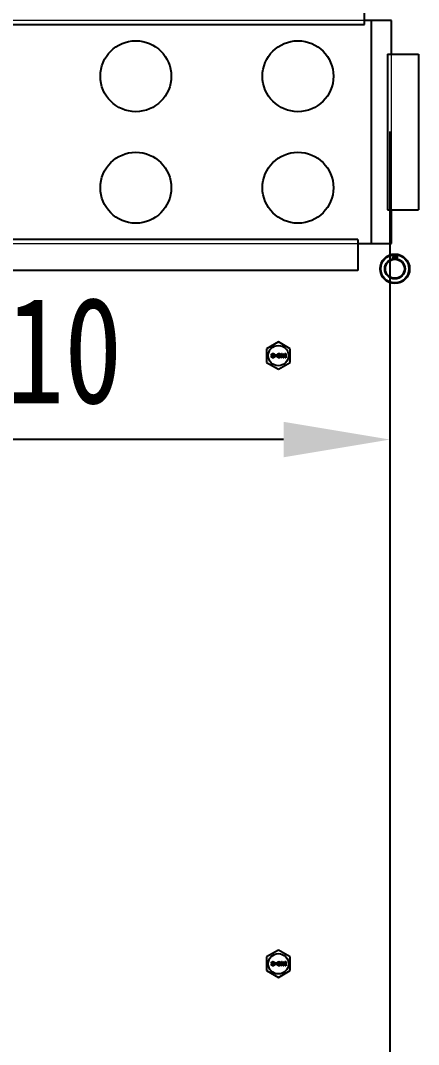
# Model space of a CAD drawing. Header units: millimetres. Extents: x 0 to 87554, y -20854 to 20404.
# Drawn here: x 7380 to 7497.8, y -15376.8 to -15073.7 of the extents above; entities that cross this region are included whole.
import ezdxf

# ---------------------------------------------------------------- set-up
doc = ezdxf.new("R2010")
doc.units = ezdxf.units.MM
doc.layers.get('0').update_dxf_attribs({"lineweight": 15})
doc.layers.get('Defpoints').update_dxf_attribs({"lineweight": 15})
for name, color, linetype in [('2401-00389_NFHS-M6-8_0', 7, 'Continuous'), ('2403-00165_B-M5-1_0', 7, 'Continuous'), ('4209-DBFS01_0', 7, 'Continuous'), ('4215-12648_0', 7, 'Continuous'), ('DT-240_0', 7, 'Continuous')]:
    doc.layers.add(name, color=color, linetype=linetype)
doc.layers.add('THICK', color=7, linetype='Continuous', lineweight=0)
doc.styles.add('仿宋', font='', dxfattribs={"width": 0.8})
doc.styles.get('仿宋').set_extended_font_data('仿宋_gb2312')
doc.dimstyles.new('12倍', dxfattribs={"dimscale": 21, "dimtxt": 3.5, "dimasz": 2.5, "dimexe": 1.5, "dimexo": 0, "dimgap": 1, "dimtad": 1, "dimtoh": 1, "dimdsep": 46, "dimtxsty": '仿宋', "dimcen": 2.5, "dimdle": 5, "dimclrd": 4, "dimclre": 4, "dimclrt": 3, "dimadec": 0, "dimazin": 0, "dimtfac": 1, "dimtmove": 0, "dimatfit": 3, "dimfxl": 1, "dimtolj": 1, "dimarcsym": 0})

# ---------------------------------------------------------------- blocks, each defined once
blk = doc.blocks.new('ju7888')
at = {"color": 6}
blk.add_lwpolyline([(291.29, -1195.58), (357.29, -1195.58), (357.29, -985.58), (291.29, -985.58)], close=True, dxfattribs=at)
at = {"layer": '2401-00389_NFHS-M6-8_0', "color": 87, "linetype": 'Continuous'}
for p, q in [((388.47, -1015.58), (386.45, -1019.08)), ((392.51, -1015.58), (388.47, -1015.58)), ((389.84, -1017.12), (389.84, -1016.88)), ((389.84, -1016.88), (391.14, -1016.88)), ((391, -1017.53), (389.84, -1017.12)), ((389.84, -1017.93), (391, -1017.53)), ((389.84, -1018.18), (389.84, -1017.93)), ((391.14, -1018.18), (389.84, -1018.18)), ((390.06, -1018.47), (390.2, -1018.42)), ((390.12, -1017.04), (391.14, -1017.42)), ((391.14, -1017.04), (390.12, -1017.04)), ((391.14, -1017.63), (390.12, -1018.01)), ((390.12, -1018.01), (391.14, -1018.01)), ((390.2, -1018.42), (390.39, -1018.39)), ((390.39, -1018.39), (390.59, -1018.39)), ((390.59, -1018.39), (390.78, -1018.42)), ((390.78, -1018.42), (390.92, -1018.47)), ((391.14, -1016.88), (391.14, -1017.04)), ((391.14, -1017.42), (391.14, -1017.63)), ((391.14, -1018.01), (391.14, -1018.18)), ((394.53, -1019.08), (392.51, -1015.58)), ((568.47, -1015.58), (566.45, -1019.08)), ((572.51, -1015.58), (568.47, -1015.58)), ((569.84, -1017.12), (569.84, -1016.88)), ((569.84, -1016.88), (571.14, -1016.88)), ((571, -1017.53), (569.84, -1017.12)), ((569.84, -1017.93), (571, -1017.53)), ((569.84, -1018.18), (569.84, -1017.93)), ((571.14, -1018.18), (569.84, -1018.18)), ((570.06, -1018.47), (570.2, -1018.42)), ((570.12, -1017.04), (571.14, -1017.42)), ((571.14, -1017.04), (570.12, -1017.04)), ((571.14, -1017.63), (570.12, -1018.01)), ((570.12, -1018.01), (571.14, -1018.01)), ((570.2, -1018.42), (570.39, -1018.39)), ((570.39, -1018.39), (570.59, -1018.39)), ((570.59, -1018.39), (570.78, -1018.42)), ((570.78, -1018.42), (570.92, -1018.47)), ((571.14, -1016.88), (571.14, -1017.04)), ((571.14, -1017.42), (571.14, -1017.63)), ((571.14, -1018.01), (571.14, -1018.18)), ((574.53, -1019.08), (572.51, -1015.58)), ((386.45, -1019.08), (388.47, -1022.58)), ((389.84, -1018.83), (389.87, -1018.69)), ((389.84, -1018.93), (389.84, -1018.83)), ((389.87, -1019.07), (389.84, -1018.93)), ((389.84, -1020.61), (389.87, -1020.48)), ((389.84, -1020.72), (389.84, -1020.61)), ((389.87, -1020.86), (389.84, -1020.72)), ((389.87, -1018.69), (389.95, -1018.55)), ((389.95, -1019.2), (389.87, -1019.07)), ((389.87, -1020.48), (389.95, -1020.34)), ((389.95, -1020.99), (389.87, -1020.86)), ((389.95, -1018.55), (390.06, -1018.47)), ((390.06, -1019.29), (389.95, -1019.2)), ((389.95, -1020.34), (390.03, -1020.26)), ((390.03, -1021.07), (389.95, -1020.99)), ((390, -1018.72), (389.98, -1018.8)), ((389.98, -1018.8), (389.98, -1018.96)), ((389.98, -1018.96), (390, -1019.04)), ((390, -1020.5), (389.98, -1020.61)), ((389.98, -1020.61), (389.98, -1020.72)), ((389.98, -1020.72), (390, -1020.83)), ((390.06, -1018.64), (390, -1018.72)), ((390, -1019.04), (390.06, -1019.12)), ((390.09, -1020.4), (390, -1020.5)), ((390, -1020.83), (390.09, -1020.94)), ((390.03, -1020.26), (390.17, -1020.21)), ((390.17, -1021.13), (390.03, -1021.07)), ((390.14, -1018.58), (390.06, -1018.64)), ((390.06, -1019.12), (390.14, -1019.18)), ((390.14, -1019.31), (390.06, -1019.29)), ((390.17, -1020.34), (390.09, -1020.4)), ((390.09, -1020.94), (390.17, -1020.99)), ((390.23, -1018.55), (390.14, -1018.58)), ((390.14, -1019.18), (390.14, -1019.31)), ((390.17, -1020.21), (390.25, -1020.21)), ((390.23, -1020.34), (390.17, -1020.34)), ((390.17, -1020.99), (390.23, -1020.99)), ((390.25, -1021.13), (390.17, -1021.13)), ((390.39, -1018.53), (390.23, -1018.55)), ((390.23, -1019.8), (390.23, -1019.75)), ((390.23, -1019.75), (390.42, -1019.75)), ((390.42, -1019.8), (390.23, -1019.8)), ((390.31, -1020.4), (390.23, -1020.34)), ((390.23, -1020.99), (390.31, -1020.94)), ((390.25, -1020.21), (390.36, -1020.26)), ((390.36, -1021.07), (390.25, -1021.13)), ((390.28, -1019.61), (390.31, -1019.58)), ((390.42, -1019.75), (390.28, -1019.61)), ((390.28, -1019.94), (390.42, -1019.8)), ((390.31, -1019.96), (390.28, -1019.94)), ((390.31, -1018.83), (390.34, -1018.69)), ((390.31, -1018.96), (390.31, -1018.83)), ((390.34, -1019.1), (390.31, -1018.96)), ((390.31, -1019.58), (390.47, -1019.75)), ((390.47, -1019.8), (390.31, -1019.96)), ((390.39, -1020.5), (390.31, -1020.4)), ((390.31, -1020.94), (390.39, -1020.83)), ((390.34, -1018.69), (390.45, -1018.53)), ((390.42, -1019.23), (390.34, -1019.1)), ((390.36, -1020.26), (390.45, -1020.34)), ((390.45, -1020.99), (390.36, -1021.07)), ((390.45, -1018.53), (390.39, -1018.53)), ((390.42, -1020.61), (390.39, -1020.5)), ((390.39, -1020.83), (390.42, -1020.72)), ((390.5, -1019.31), (390.42, -1019.23)), ((390.42, -1020.72), (390.42, -1020.61)), ((390.47, -1018.72), (390.45, -1018.8)), ((390.45, -1018.8), (390.45, -1018.99)), ((390.45, -1018.99), (390.47, -1019.07)), ((390.45, -1020.34), (390.47, -1020.4)), ((390.47, -1020.94), (390.45, -1020.99)), ((390.53, -1018.64), (390.47, -1018.72)), ((390.47, -1019.07), (390.53, -1019.15)), ((390.47, -1019.75), (390.64, -1019.58)), ((390.64, -1019.96), (390.47, -1019.8)), ((390.47, -1020.4), (390.5, -1020.34)), ((390.5, -1020.99), (390.47, -1020.94)), ((390.64, -1019.37), (390.5, -1019.31)), ((390.5, -1020.34), (390.59, -1020.23)), ((390.59, -1021.1), (390.5, -1020.99)), ((390.59, -1018.58), (390.53, -1018.64)), ((390.53, -1019.15), (390.59, -1019.2)), ((390.67, -1019.61), (390.53, -1019.75)), ((390.53, -1019.75), (390.72, -1019.75)), ((390.53, -1019.8), (390.67, -1019.94)), ((390.72, -1019.8), (390.53, -1019.8)), ((390.56, -1020.5), (390.53, -1020.61)), ((390.53, -1020.61), (390.53, -1020.72)), ((390.53, -1020.72), (390.56, -1020.83)), ((390.61, -1020.4), (390.56, -1020.5)), ((390.56, -1020.83), (390.61, -1020.94)), ((390.67, -1018.55), (390.59, -1018.58)), ((390.59, -1019.2), (390.67, -1019.23)), ((390.59, -1020.23), (390.72, -1020.18)), ((390.72, -1021.15), (390.59, -1021.1)), ((390.72, -1020.31), (390.61, -1020.4)), ((390.61, -1020.94), (390.72, -1021.02)), ((390.78, -1019.37), (390.64, -1019.37)), ((390.64, -1019.58), (390.67, -1019.61)), ((390.67, -1019.94), (390.64, -1019.96)), ((390.75, -1018.55), (390.67, -1018.55)), ((390.67, -1019.23), (390.75, -1019.23)), ((390.72, -1019.75), (390.72, -1019.8)), ((390.72, -1020.18), (390.81, -1020.18)), ((390.81, -1020.31), (390.72, -1020.31)), ((390.72, -1021.02), (390.81, -1021.02)), ((390.81, -1021.15), (390.72, -1021.15)), ((390.83, -1018.58), (390.75, -1018.55)), ((390.75, -1019.23), (390.83, -1019.2)), ((390.92, -1019.31), (390.78, -1019.37)), ((390.81, -1020.18), (390.94, -1020.23)), ((390.92, -1020.4), (390.81, -1020.31)), ((390.81, -1021.02), (390.92, -1020.94)), ((390.94, -1021.1), (390.81, -1021.15)), ((390.92, -1018.64), (390.83, -1018.58)), ((390.83, -1019.2), (390.92, -1019.15)), ((390.92, -1018.47), (391.03, -1018.55)), ((390.97, -1018.72), (390.92, -1018.64)), ((390.92, -1019.15), (390.97, -1019.07)), ((391.03, -1019.23), (390.92, -1019.31)), ((390.97, -1020.5), (390.92, -1020.4)), ((390.92, -1020.94), (390.97, -1020.83)), ((390.94, -1020.23), (391.03, -1020.31)), ((391.03, -1021.02), (390.94, -1021.1)), ((391, -1018.8), (390.97, -1018.72)), ((390.97, -1019.07), (391, -1018.99)), ((391, -1020.61), (390.97, -1020.5)), ((390.97, -1020.83), (391, -1020.72)), ((391, -1018.99), (391, -1018.8)), ((391, -1020.72), (391, -1020.61)), ((391.03, -1018.55), (391.11, -1018.69)), ((391.11, -1019.1), (391.03, -1019.23)), ((391.03, -1020.31), (391.11, -1020.45)), ((391.11, -1020.88), (391.03, -1021.02)), ((391.11, -1018.69), (391.14, -1018.83)), ((391.14, -1018.96), (391.11, -1019.1)), ((391.11, -1020.45), (391.14, -1020.59)), ((391.14, -1020.75), (391.11, -1020.88)), ((391.14, -1018.83), (391.14, -1018.96)), ((391.14, -1020.59), (391.14, -1020.75)), ((392.51, -1022.58), (394.53, -1019.08)), ((566.45, -1019.08), (568.47, -1022.58)), ((569.84, -1018.83), (569.87, -1018.69)), ((569.84, -1018.93), (569.84, -1018.83)), ((569.87, -1019.07), (569.84, -1018.93)), ((569.84, -1020.61), (569.87, -1020.48)), ((569.84, -1020.72), (569.84, -1020.61)), ((569.87, -1020.86), (569.84, -1020.72)), ((569.87, -1018.69), (569.95, -1018.55)), ((569.95, -1019.2), (569.87, -1019.07)), ((569.87, -1020.48), (569.95, -1020.34)), ((569.95, -1020.99), (569.87, -1020.86)), ((569.95, -1018.55), (570.06, -1018.47)), ((570.06, -1019.29), (569.95, -1019.2)), ((569.95, -1020.34), (570.03, -1020.26)), ((570.03, -1021.07), (569.95, -1020.99)), ((570, -1018.72), (569.98, -1018.8)), ((569.98, -1018.8), (569.98, -1018.96)), ((569.98, -1018.96), (570, -1019.04)), ((570, -1020.5), (569.98, -1020.61)), ((569.98, -1020.61), (569.98, -1020.72)), ((569.98, -1020.72), (570, -1020.83)), ((570.06, -1018.64), (570, -1018.72)), ((570, -1019.04), (570.06, -1019.12)), ((570.09, -1020.4), (570, -1020.5)), ((570, -1020.83), (570.09, -1020.94)), ((570.03, -1020.26), (570.17, -1020.21)), ((570.17, -1021.13), (570.03, -1021.07)), ((570.14, -1018.58), (570.06, -1018.64)), ((570.06, -1019.12), (570.14, -1019.18)), ((570.14, -1019.31), (570.06, -1019.29)), ((570.17, -1020.34), (570.09, -1020.4)), ((570.09, -1020.94), (570.17, -1020.99)), ((570.23, -1018.55), (570.14, -1018.58)), ((570.14, -1019.18), (570.14, -1019.31)), ((570.17, -1020.21), (570.25, -1020.21)), ((570.23, -1020.34), (570.17, -1020.34)), ((570.17, -1020.99), (570.23, -1020.99)), ((570.25, -1021.13), (570.17, -1021.13)), ((570.39, -1018.53), (570.23, -1018.55)), ((570.23, -1019.8), (570.23, -1019.75)), ((570.23, -1019.75), (570.42, -1019.75)), ((570.42, -1019.8), (570.23, -1019.8)), ((570.31, -1020.4), (570.23, -1020.34)), ((570.23, -1020.99), (570.31, -1020.94)), ((570.25, -1020.21), (570.36, -1020.26)), ((570.36, -1021.07), (570.25, -1021.13)), ((570.28, -1019.61), (570.31, -1019.58)), ((570.42, -1019.75), (570.28, -1019.61)), ((570.28, -1019.94), (570.42, -1019.8)), ((570.31, -1019.96), (570.28, -1019.94)), ((570.31, -1018.83), (570.34, -1018.69)), ((570.31, -1018.96), (570.31, -1018.83)), ((570.34, -1019.1), (570.31, -1018.96)), ((570.31, -1019.58), (570.47, -1019.75)), ((570.47, -1019.8), (570.31, -1019.96)), ((570.39, -1020.5), (570.31, -1020.4)), ((570.31, -1020.94), (570.39, -1020.83)), ((570.34, -1018.69), (570.45, -1018.53)), ((570.42, -1019.23), (570.34, -1019.1)), ((570.36, -1020.26), (570.45, -1020.34)), ((570.45, -1020.99), (570.36, -1021.07)), ((570.45, -1018.53), (570.39, -1018.53)), ((570.42, -1020.61), (570.39, -1020.5)), ((570.39, -1020.83), (570.42, -1020.72)), ((570.5, -1019.31), (570.42, -1019.23)), ((570.42, -1020.72), (570.42, -1020.61)), ((570.47, -1018.72), (570.45, -1018.8)), ((570.45, -1018.8), (570.45, -1018.99)), ((570.45, -1018.99), (570.47, -1019.07)), ((570.45, -1020.34), (570.47, -1020.4)), ((570.47, -1020.94), (570.45, -1020.99)), ((570.53, -1018.64), (570.47, -1018.72)), ((570.47, -1019.07), (570.53, -1019.15)), ((570.47, -1019.75), (570.64, -1019.58)), ((570.64, -1019.96), (570.47, -1019.8)), ((570.47, -1020.4), (570.5, -1020.34)), ((570.5, -1020.99), (570.47, -1020.94)), ((570.64, -1019.37), (570.5, -1019.31)), ((570.5, -1020.34), (570.59, -1020.23)), ((570.59, -1021.1), (570.5, -1020.99)), ((570.59, -1018.58), (570.53, -1018.64)), ((570.53, -1019.15), (570.59, -1019.2)), ((570.67, -1019.61), (570.53, -1019.75)), ((570.53, -1019.75), (570.72, -1019.75)), ((570.53, -1019.8), (570.67, -1019.94)), ((570.72, -1019.8), (570.53, -1019.8)), ((570.56, -1020.5), (570.53, -1020.61)), ((570.53, -1020.61), (570.53, -1020.72)), ((570.53, -1020.72), (570.56, -1020.83)), ((570.61, -1020.4), (570.56, -1020.5)), ((570.56, -1020.83), (570.61, -1020.94)), ((570.67, -1018.55), (570.59, -1018.58)), ((570.59, -1019.2), (570.67, -1019.23)), ((570.59, -1020.23), (570.72, -1020.18)), ((570.72, -1021.15), (570.59, -1021.1)), ((570.72, -1020.31), (570.61, -1020.4)), ((570.61, -1020.94), (570.72, -1021.02)), ((570.78, -1019.37), (570.64, -1019.37)), ((570.64, -1019.58), (570.67, -1019.61)), ((570.67, -1019.94), (570.64, -1019.96)), ((570.75, -1018.55), (570.67, -1018.55)), ((570.67, -1019.23), (570.75, -1019.23)), ((570.72, -1019.75), (570.72, -1019.8)), ((570.72, -1020.18), (570.81, -1020.18)), ((570.81, -1020.31), (570.72, -1020.31)), ((570.72, -1021.02), (570.81, -1021.02)), ((570.81, -1021.15), (570.72, -1021.15)), ((570.83, -1018.58), (570.75, -1018.55)), ((570.75, -1019.23), (570.83, -1019.2)), ((570.92, -1019.31), (570.78, -1019.37)), ((570.81, -1020.18), (570.94, -1020.23)), ((570.92, -1020.4), (570.81, -1020.31)), ((570.81, -1021.02), (570.92, -1020.94)), ((570.94, -1021.1), (570.81, -1021.15)), ((570.92, -1018.64), (570.83, -1018.58)), ((570.83, -1019.2), (570.92, -1019.15)), ((570.92, -1018.47), (571.03, -1018.55)), ((570.97, -1018.72), (570.92, -1018.64)), ((570.92, -1019.15), (570.97, -1019.07)), ((571.03, -1019.23), (570.92, -1019.31)), ((570.97, -1020.5), (570.92, -1020.4)), ((570.92, -1020.94), (570.97, -1020.83)), ((570.94, -1020.23), (571.03, -1020.31)), ((571.03, -1021.02), (570.94, -1021.1)), ((571, -1018.8), (570.97, -1018.72)), ((570.97, -1019.07), (571, -1018.99)), ((571, -1020.61), (570.97, -1020.5)), ((570.97, -1020.83), (571, -1020.72)), ((571, -1018.99), (571, -1018.8)), ((571, -1020.72), (571, -1020.61)), ((571.03, -1018.55), (571.11, -1018.69)), ((571.11, -1019.1), (571.03, -1019.23)), ((571.03, -1020.31), (571.11, -1020.45)), ((571.11, -1020.88), (571.03, -1021.02)), ((571.11, -1018.69), (571.14, -1018.83)), ((571.14, -1018.96), (571.11, -1019.1)), ((571.11, -1020.45), (571.14, -1020.59)), ((571.14, -1020.75), (571.11, -1020.88)), ((571.14, -1018.83), (571.14, -1018.96)), ((571.14, -1020.59), (571.14, -1020.75)), ((572.51, -1022.58), (574.53, -1019.08)), ((388.47, -1022.58), (392.51, -1022.58)), ((568.47, -1022.58), (572.51, -1022.58))]:
    blk.add_line(p, q, dxfattribs=at)
at = {"layer": '2403-00165_B-M5-1_0', "color": 87, "linetype": 'Continuous'}
for p, q in [((361.09, -984.01), (361.09, -983.88)), ((361.09, -983.88), (361.79, -983.88)), ((361.71, -984.23), (361.09, -984.01)), ((361.09, -984.44), (361.71, -984.23)), ((361.09, -984.58), (361.09, -984.44)), ((361.78, -984.58), (361.09, -984.58)), ((361.09, -985.19), (361.09, -984.69)), ((361.09, -984.69), (361.48, -984.69)), ((361.16, -984.76), (361.16, -985.19)), ((361.4, -984.76), (361.16, -984.76)), ((361.24, -983.96), (361.79, -984.17)), ((361.79, -983.96), (361.24, -983.96)), ((361.79, -984.28), (361.24, -984.49)), ((361.24, -984.49), (361.78, -984.49)), ((361.34, -984.91), (361.36, -984.84)), ((361.34, -985), (361.34, -984.91)), ((361.36, -985.07), (361.34, -985)), ((361.36, -984.84), (361.4, -984.76)), ((361.4, -985.14), (361.36, -985.07)), ((361.43, -984.85), (361.42, -984.91)), ((361.42, -984.91), (361.42, -985)), ((361.42, -985), (361.43, -985.06)), ((361.48, -984.79), (361.43, -984.85)), ((361.43, -985.06), (361.46, -985.1)), ((361.48, -984.69), (361.48, -984.79)), ((361.61, -984.69), (361.67, -984.72)), ((361.61, -984.78), (361.61, -984.69)), ((361.67, -984.81), (361.61, -984.78)), ((361.67, -984.72), (361.73, -984.76)), ((361.7, -984.85), (361.67, -984.81)), ((361.67, -985.1), (361.7, -985.06)), ((361.71, -984.91), (361.7, -984.85)), ((361.7, -985.06), (361.71, -985)), ((361.71, -985), (361.71, -984.91)), ((361.73, -984.76), (361.77, -984.84)), ((361.77, -985.07), (361.73, -985.14)), ((361.77, -984.84), (361.79, -984.91)), ((361.79, -985), (361.77, -985.07)), ((361.79, -983.88), (361.79, -983.96)), ((361.79, -984.17), (361.79, -984.28)), ((361.79, -984.91), (361.79, -985)), ((361.16, -985.19), (361.09, -985.19)), ((361.46, -985.19), (361.4, -985.14)), ((361.46, -985.1), (361.51, -985.13)), ((361.54, -985.22), (361.46, -985.19)), ((361.51, -985.13), (361.55, -985.14)), ((361.59, -985.22), (361.54, -985.22)), ((361.55, -985.14), (361.58, -985.14)), ((361.58, -985.14), (361.62, -985.13)), ((361.67, -985.19), (361.59, -985.22)), ((361.62, -985.13), (361.67, -985.1)), ((361.73, -985.14), (361.67, -985.19))]:
    blk.add_line(p, q, dxfattribs=at)
for radius in [4.38, 4.17, 3.01, 2.81]:
    blk.add_circle((364.79, -984.58), radius, dxfattribs=at)
at = {"layer": '4209-DBFS01_0', "color": 87, "linetype": 'Continuous'}
blk.add_line((291.29, -991.58), (357.29, -991.58), dxfattribs=at)
at = {"layer": '4215-12648_0', "color": 87, "linetype": 'Continuous'}
for p, q in [((301.29, -986.78), (301.29, -977.58)), ((301.29, -977.58), (347.29, -977.58)), ((347.29, -986.78), (347.29, -977.58)), ((291.29, -985.58), (291.29, -993.58)), ((301.29, -985.58), (291.29, -985.58)), ((301.29, -986.78), (347.29, -986.78)), ((357.29, -985.58), (347.29, -985.58)), ((357.29, -995.58), (357.29, -985.58)), ((292.49, -993.58), (283.29, -993.58)), ((292.49, -1187.58), (292.49, -993.58)), ((356.09, -995.58), (356.09, -1185.58)), ((356.09, -995.58), (365.29, -995.58)), ((365.29, -995.58), (365.29, -1185.58))]:
    blk.add_line(p, q, dxfattribs=at)
for centre in [(390.49, -1019.08), (570.49, -1019.08)]:
    blk.add_circle(centre, 3, dxfattribs=at)
at = {"layer": 'DT-240_0', "color": 87, "linetype": 'Continuous'}
for centre in [(307.79, -1013.28), (340.79, -1013.28), (307.79, -1061.28), (340.79, -1061.28)]:
    blk.add_circle(centre, 10.5, dxfattribs=at)
blk = doc.blocks.new('*D215')
at = {"layer": 'Defpoints', "color": 0, "lineweight": -3}
for p in [(7249.39, -15336.71), (7297.39, -15336.71), (7297.39, -15499.8)]:
    blk.add_point(p, dxfattribs=at)
at = {"layer": 'THICK', "color": 4, "linetype": 'Continuous', "lineweight": -2}
for p, q in [((7249.39, -15336.71), (7249.39, -15499.8)), ((7297.39, -15336.71), (7297.39, -15499.8)), ((7217.89, -15499.8), (7186.39, -15499.8)), ((7249.39, -15499.8), (7297.39, -15499.8)), ((7328.89, -15499.8), (7422.19, -15499.8))]:
    blk.add_line(p, q, dxfattribs=at)
at = {"layer": 'THICK', "color": 4, "lineweight": -3}
for points in [[(7217.89, -15494.55), (7217.89, -15505.05), (7249.39, -15499.8)], [(7328.89, -15494.55), (7328.89, -15505.05), (7297.39, -15499.8)]]:
    blk.add_solid(points, dxfattribs=at)
at = {"layer": 'THICK', "color": 3, "lineweight": -3, "insert": (7391.29, -15473.55), "char_height": 31.5, "attachment_point": 5, "style": '仿宋'}
blk.add_mtext('\\A1;48', dxfattribs=at)
blk = doc.blocks.new('*D216')
at = {"layer": 'Defpoints', "color": 0, "lineweight": -3}
for p in [(7489.39, -15106.57), (7249.39, -15389.41), (7489.39, -15577.16)]:
    blk.add_point(p, dxfattribs=at)
at = {"layer": 'THICK', "color": 4, "linetype": 'Continuous', "lineweight": -2}
for p, q in [((7489.39, -15106.57), (7489.39, -15577.16)), ((7249.39, -15389.41), (7249.39, -15577.16)), ((7280.89, -15577.16), (7457.89, -15577.16))]:
    blk.add_line(p, q, dxfattribs=at)
at = {"layer": 'THICK', "color": 4, "lineweight": -3}
for points in [[(7280.89, -15571.91), (7280.89, -15582.41), (7249.39, -15577.16)], [(7457.89, -15571.91), (7457.89, -15582.41), (7489.39, -15577.16)]]:
    blk.add_solid(points, dxfattribs=at)
at = {"layer": 'THICK', "color": 3, "lineweight": -3, "insert": (7369.39, -15550.91), "char_height": 31.5, "attachment_point": 5, "style": '仿宋'}
blk.add_mtext('\\A1;240', dxfattribs=at)
blk = doc.blocks.new('*D217')
at = {"layer": 'Defpoints', "color": 0, "lineweight": -3}
for p in [(7279.39, -15133.37), (7489.39, -15133.37), (7279.39, -15197.78)]:
    blk.add_point(p, dxfattribs=at)
at = {"layer": 'THICK', "color": 4, "linetype": 'Continuous', "lineweight": -2}
for p, q in [((7279.39, -15133.37), (7279.39, -15197.78)), ((7489.39, -15133.37), (7489.39, -15197.78)), ((7457.89, -15197.78), (7310.89, -15197.78))]:
    blk.add_line(p, q, dxfattribs=at)
at = {"layer": 'THICK', "color": 4, "lineweight": -3}
for points in [[(7310.89, -15192.53), (7310.89, -15203.03), (7279.39, -15197.78)], [(7457.89, -15192.53), (7457.89, -15203.03), (7489.39, -15197.78)]]:
    blk.add_solid(points, dxfattribs=at)
at = {"layer": 'THICK', "color": 3, "lineweight": -3, "insert": (7384.39, -15171.53), "char_height": 31.5, "attachment_point": 5, "style": '仿宋'}
blk.add_mtext('\\A1;210', dxfattribs=at)

msp = doc.modelspace()

# ---------------------------------------------------------------- block references
at = {"rotation": 270}
msp.add_blockref('ju7888', (8475.412, -14782.445), dxfattribs=at)

# ---------------------------------------------------------------- dimensions: what is measured, and where the dimension line sits
at = {"layer": 'THICK', "lineweight": -3}
for base, p1, p2, picture, middle in [((7489.387, -15577.157), (7249.387, -15389.408), (7489.387, -15106.567), '*D216', (7369.387, -15550.907)), ((7279.387, -15197.777), (7489.387, -15133.366), (7279.387, -15133.366), '*D217', (7384.387, -15171.527)), ((7297.387, -15499.802), (7249.387, -15336.712), (7297.387, -15336.712), '*D215', (7391.287, -15473.552))]:
    dim = msp.add_linear_dim(base=base, p1=p1, p2=p2, dimstyle='12倍', override={"dimtxt": 1.5, "dimasz": 1.5, "dimexe": 0, "dimgap": 0.5}, dxfattribs=at)
    dim.commit()
    dim.dimension.update_dxf_attribs({"geometry": picture, "text_midpoint": middle})

doc.saveas('drawing.dxf')
